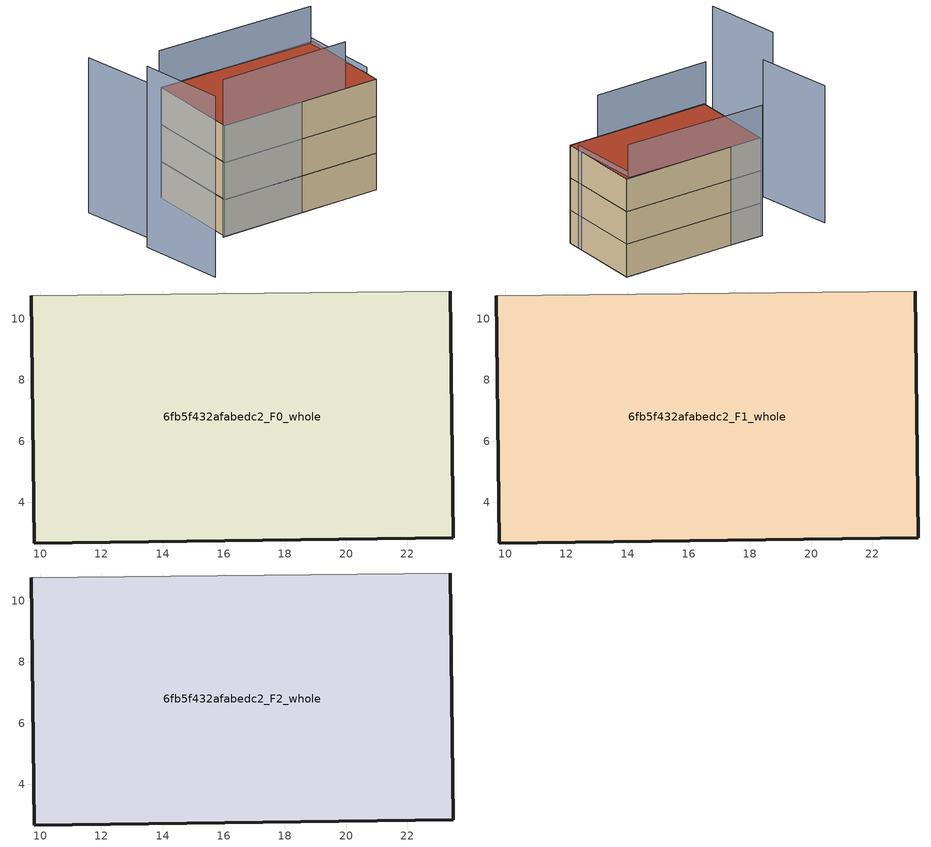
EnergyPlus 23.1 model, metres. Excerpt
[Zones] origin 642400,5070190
6fb5f432afabedc2_F0_whole
 floor ground (EU_floor_Construction): 23.5,2.83 23.4,10.91 9.7,10.75 9.8,2.67 z0
 wall outside (EU_wall_Construction): 23.4,10.91 23.5,2.83 9.8,2.67 9.7,10.75 z0:3
 wall adiabatic (EU_wall_Construction): 9.7,10.75 23.4,10.91 z0:3
6fb5f432afabedc2_F1_whole
 floor to 6fb5f432afabedc2_F0_whole (EU_floor_Construction): 23.5,2.83 23.4,10.91 9.7,10.75 9.8,2.67 z3
 wall outside (EU_wall_Construction): 23.4,10.91 23.5,2.83 9.8,2.67 9.7,10.75 z3:6
 wall adiabatic (EU_wall_Construction): 9.7,10.75 23.4,10.91 z3:6
6fb5f432afabedc2_F2_whole
 floor to 6fb5f432afabedc2_F1_whole (EU_floor_Construction): 23.5,2.83 23.4,10.91 9.7,10.75 9.8,2.67 z6
 wall outside (EU_wall_Construction): 23.4,10.91 23.5,2.83 9.8,2.67 9.7,10.75 z6:9
 wall adiabatic (EU_wall_Construction): 9.7,10.75 23.4,10.91 z6:9
 roof outside (EU_roof_Construction): 23.4,10.91 23.5,2.83 9.8,2.67 9.7,10.75 z9
shading: 9.64,2.62 20.68,2.83 z0:12.8; 4.09,4.41 5.27,-2.65 z0:14.7; 3.89,11.71 5.22,4.62 z0:12.6; 23.11,10.71 9.6,10.81 z0:12; 23.51,4.1 23.03,10.57 z0:9.5
[Building]
EU S2 Campaign: North Axis=0; Terrain=City; Solar Distribution=FullExterior
[Site:Location]
Lyon-Bron: Latitude=45.75; Longitude=5; Time Zone=1; Elevation=198
[SizingPeriod:WeatherFileDays]
AnnualSizingPeriod: Begin Month=1; Begin Day of Month=1; End Month=12; End Day of Month=31; Day of Week for Start Day=Monday; Use Weather File Daylight Saving Period=No; Use Weather File Rain and Snow Indicators=No
[MATERIAL]
EU_InternalMass_Material: Roughness=MediumRough; Thickness=0.1; Conductivity=1; Density=1800; Specific Heat=900; Thermal Absorptance=0.9; Solar Absorptance=0.7; Visible Absorptance=0.7
[MATERIAL:NOMASS] Roughness=MediumRough; Thermal Absorptance=0.9; Solar Absorptance=0.7; Visible Absorptance=0.7
Name | Thermal Resistance
EU_wall_NoMass | 0.87146
EU_roof_NoMass | 0.842276
EU_floor_NoMass | 0.496999
[CONSTRUCTION]
EU_wall_Construction: EU_wall_NoMass
EU_roof_Construction: EU_roof_NoMass
EU_floor_Construction: EU_floor_NoMass
EU_InternalMass_Construction: EU_InternalMass_Material
[ZONE] Type=1; Multiplier=1; Ceiling Height=autocalculate; Floor Area=autocalculate; Part of Total Floor Area=Yes
Name | Volume
6fb5f432afabedc2_F0_whole | 331.973
6fb5f432afabedc2_F1_whole; 6fb5f432afabedc2_F2_whole | 331.972
[INTERNALMASS] Construction=EU_InternalMass_Construction; Surface Area=110.657
Name | Zone or ZoneList
6fb5f432afabedc2_F0_whole_EU_InternalMass | 6fb5f432afabedc2_F0_whole
6fb5f432afabedc2_F1_whole_EU_InternalMass | 6fb5f432afabedc2_F1_whole
6fb5f432afabedc2_F2_whole_EU_InternalMass | 6fb5f432afabedc2_F2_whole
[OTHEREQUIPMENT] Fuel Type=Electricity; Design Level Calculation Method=Watts/Area; Power per Zone Floor Area=1; Fraction Latent=0; Fraction Radiant=0; Fraction Lost=0; Carbon Dioxide Generation Rate=0; EndUse Subcategory=EU_Step8_InternalGains
Name | Zone or ZoneList or Space or SpaceList | Schedule
EU_Step8_InternalGain_6fb5f432afabedc2_F0_whole_f000 | 6fb5f432afabedc2_F0_whole | EU_Step8_GainSchedule_6fb5f432afabedc2_F0_whole_f000
EU_Step8_InternalGain_6fb5f432afabedc2_F1_whole_f000 | 6fb5f432afabedc2_F1_whole | EU_Step8_GainSchedule_6fb5f432afabedc2_F1_whole_f000
EU_Step8_InternalGain_6fb5f432afabedc2_F2_whole_f000 | 6fb5f432afabedc2_F2_whole | EU_Step8_GainSchedule_6fb5f432afabedc2_F2_whole_f000
[ZONEVENTILATION:DESIGNFLOWRATE] Schedule=EU_AlwaysOn; Design Flow Rate Calculation Method=AirChanges/Hour; Air Changes per Hour=0.425; Ventilation Type=Natural; Fan Pressure Rise=0; Fan Total Efficiency=1; Constant Term Coefficient=1; Temperature Term Coefficient=0; Velocity Term Coefficient=0; Velocity Squared Term Coefficient=0; Minimum Indoor Temperature=-100; Maximum Indoor Temperature=100; Delta Temperature=-100; Minimum Outdoor Temperature=-100; Maximum Outdoor Temperature=100; Maximum Wind Speed=40
Name | Zone or ZoneList or Space or SpaceList
EU_ConstantAir_6fb5f432afabedc2_F0_whole | 6fb5f432afabedc2_F0_whole
EU_ConstantAir_6fb5f432afabedc2_F1_whole | 6fb5f432afabedc2_F1_whole
EU_ConstantAir_6fb5f432afabedc2_F2_whole | 6fb5f432afabedc2_F2_whole
[HVACTEMPLATE:THERMOSTAT] Constant Heating Setpoint=20; Constant Cooling Setpoint=50
EU_HeatOnly_6fb5f432afabedc2_F0_whole; EU_HeatOnly_6fb5f432afabedc2_F1_whole; EU_HeatOnly_6fb5f432afabedc2_F2_whole
[HVACTEMPLATE:ZONE:IDEALLOADSAIRSYSTEM] System Availability Schedule=EU_AlwaysOn; Maximum Heating Supply Air Temperature=50; Minimum Cooling Supply Air Temperature=13; Maximum Heating Supply Air Humidity Ratio=0.0156; Minimum Cooling Supply Air Humidity Ratio=0.0077; Heating Limit=NoLimit; Cooling Limit=NoLimit; Heating Availability Schedule=EU_AlwaysOn; Cooling Availability Schedule=EU_CoolingOff; Dehumidification Control Type=ConstantSensibleHeatRatio; Cooling Sensible Heat Ratio=0.7; Dehumidification Setpoint=60; Humidification Control Type=None; Humidification Setpoint=30; Outdoor Air Method=None; Outdoor Air Flow Rate per Person=0.00944; Outdoor Air Flow Rate per Zone Floor Area=0; Outdoor Air Flow Rate per Zone=0; Demand Controlled Ventilation Type=None; Outdoor Air Economizer Type=NoEconomizer; Heat Recovery Type=None; Sensible Heat Recovery Effectiveness=0.7; Latent Heat Recovery Effectiveness=0.65
Name | Template Thermostat
6fb5f432afabedc2_F0_whole | EU_HeatOnly_6fb5f432afabedc2_F0_whole
6fb5f432afabedc2_F1_whole | EU_HeatOnly_6fb5f432afabedc2_F1_whole
6fb5f432afabedc2_F2_whole | EU_HeatOnly_6fb5f432afabedc2_F2_whole
[SIZING:ZONE] Zone Cooling Design Supply Air Temperature Input Method=SupplyAirTemperature; Zone Cooling Design Supply Air Temperature=13; Zone Heating Design Supply Air Temperature Input Method=SupplyAirTemperature; Zone Heating Design Supply Air Temperature=50; Zone Cooling Design Supply Air Humidity Ratio=0.008; Zone Heating Design Supply Air Humidity Ratio=0.008; Cooling Design Air Flow Method=DesignDay; Cooling Design Air Flow Rate=0; Cooling Minimum Air Flow per Zone Floor Area=0.000762; Cooling Minimum Air Flow=0; Cooling Minimum Air Flow Fraction=0.2; Heating Design Air Flow Method=DesignDay; Heating Design Air Flow Rate=0; Heating Maximum Air Flow per Zone Floor Area=0.002032; Heating Maximum Air Flow=0.141576; Heating Maximum Air Flow Fraction=0.3; Account for Dedicated Outdoor Air System=No; Dedicated Outdoor Air System Control Strategy=NeutralSupplyAir; Dedicated Outdoor Air Low Setpoint Temperature for Design=autosize; Dedicated Outdoor Air High Setpoint Temperature for Design=autosize; Zone Load Sizing Method=Sensible Load Only No Latent Load; Zone Latent Cooling Design Supply Air Humidity Ratio Input Method=HumidityRatioDifference; Zone Cooling Design Supply Air Humidity Ratio Difference=0.005; Zone Latent Heating Design Supply Air Humidity Ratio Input Method=HumidityRatioDifference; Zone Humidification Design Supply Air Humidity Ratio Difference=0.005
6fb5f432afabedc2_F0_whole; 6fb5f432afabedc2_F1_whole; 6fb5f432afabedc2_F2_whole
[SCHEDULE:CONSTANT]
Name | Hourly Value
EU_AlwaysOn | 1
EU_CoolingOff | 0
[SCHEDULE:FILE] Column Number=1; Rows to Skip at Top=0; Number of Hours of Data=8760; Column Separator=Comma; Interpolate to Timestep=No; Minutes per Item=60; Adjust Schedule for Daylight Savings=Yes
Name | File
EU_Step8_GainSchedule_6fb5f432afabedc2_F0_whole_f000 | ../../schedules/6fb5f432afabedc2/6fb5f432afabedc2_F0_whole_f000_gain.csv
EU_Step8_GainSchedule_6fb5f432afabedc2_F1_whole_f000 | ../../schedules/6fb5f432afabedc2/6fb5f432afabedc2_F1_whole_f000_gain.csv
EU_Step8_GainSchedule_6fb5f432afabedc2_F2_whole_f000 | ../../schedules/6fb5f432afabedc2/6fb5f432afabedc2_F2_whole_f000_gain.csv
